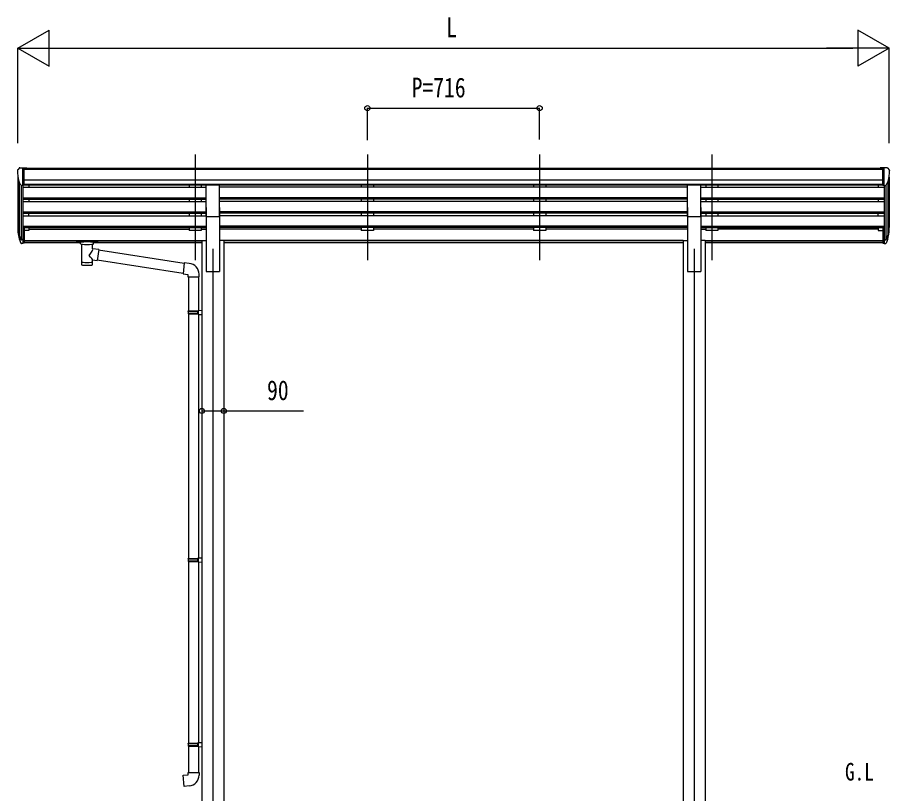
# Model space of a CAD drawing. Units: millimetres, scale not verified. Extents: x -10512 to 10512, y -7425 to 7425.
# Drawn here: x -3781 to -157, y -4839 to -1613 of the extents above; entities that cross this region are included whole.
import ezdxf
from ezdxf.enums import TextEntityAlignment as Align

# ---------------------------------------------------------------- set-up
doc = ezdxf.new("R2010")
doc.units = ezdxf.units.MM
doc.header["$LTSCALE"] = 30
for name, color, linetype in [('0-2_USER1', 3, 'Continuous'), ('0-3_YKK_12', 2, 'Continuous'), ('0-4_YKK_13', 4, 'Continuous'), ('0-5_YKK_A1', 4, 'Continuous'), ('0-6_YKK_D', 6, 'Continuous')]:
    doc.layers.add(name, color=color, linetype=linetype)
doc.styles.add('ＭＳ ゴシック', font='')
doc.styles.get('ＭＳ ゴシック').set_extended_font_data('MS Gothic')

msp = doc.modelspace()

# ---------------------------------------------------------------- linework, layer by layer
at = {"layer": '0-3_YKK_12'}
for p, q in [((-3043.45, -2182.96), (-3043.45, -2622.21)), ((-3043.45, -2182.96), (-3043.45, -2622.21)), ((-2327.45, -2182.96), (-2327.45, -2622.21)), ((-2327.45, -2182.96), (-2327.45, -2622.21)), ((-1611.45, -2182.96), (-1611.45, -2622.21)), ((-1611.45, -2182.96), (-1611.45, -2622.21)), ((-895.45, -2182.96), (-895.45, -2622.21)), ((-895.45, -2182.96), (-895.45, -2622.21)), ((-2969.45, -2575.53), (-2969.45, -5519.1)), ((-969.45, -2575.53), (-969.45, -5519.1))]:
    msp.add_line(p, q, dxfattribs=at)
at = {"layer": '0-4_YKK_13'}
for p, q in [((-3774.54, -2239.27), (-3778.61, -2245.08)), ((-3771.45, -2238.71), (-3773.78, -2238.85)), ((-3771.45, -2238.71), (-3752.95, -2238.71)), ((-3759.45, -2311.69), (-3759.45, -2238.71)), ((-3752.95, -2238.71), (-3742.95, -2238.79)), ((-3752.95, -2310.69), (-3752.95, -2238.71)), ((-3742.95, -2240.31), (-3742.95, -2238.79)), ((-185.95, -2238.71), (-195.95, -2238.79)), ((-195.95, -2240.31), (-195.95, -2238.79)), ((-185.95, -2310.69), (-185.95, -2238.71)), ((-167.45, -2238.71), (-185.95, -2238.71)), ((-179.45, -2311.69), (-179.45, -2238.71)), ((-167.45, -2238.71), (-165.12, -2238.85)), ((-164.36, -2239.27), (-160.29, -2245.08)), ((-3781.45, -2248.08), (-3781.45, -2248.71)), ((-157.45, -2248.08), (-157.45, -2248.71)), ((-3767.07, -2309.88), (-3776.35, -2293.81)), ((-3759.45, -2311.69), (-3764.66, -2311.37)), ((-3752.95, -2310.69), (-3759.45, -2310.69)), ((-2996.95, -2441.13), (-2996.95, -2309.34)), ((-2996.95, -2309.34), (-2941.95, -2309.34)), ((-2941.95, -2441.13), (-2941.95, -2309.34)), ((-996.95, -2441.13), (-996.95, -2309.34)), ((-996.95, -2309.34), (-941.95, -2309.34)), ((-941.95, -2441.13), (-941.95, -2309.34)), ((-185.95, -2310.69), (-179.45, -2310.69)), ((-179.45, -2311.69), (-174.24, -2311.37)), ((-171.83, -2309.88), (-162.55, -2293.81)), ((-2996.95, -2441.13), (-2941.95, -2441.13)), ((-996.95, -2441.13), (-941.95, -2441.13)), ((-3759.45, -2490.72), (-3759.45, -2552.61)), ((-3752.95, -2490.72), (-3759.45, -2490.72)), ((-3752.95, -2490.72), (-3752.95, -2551.79)), ((-185.95, -2490.72), (-185.95, -2551.79)), ((-185.95, -2490.72), (-179.45, -2490.72)), ((-179.45, -2490.72), (-179.45, -2552.61)), ((-3777.06, -2516.76), (-3766.89, -2535.93)), ((-3765.88, -2534.68), (-3775.64, -2516.27)), ((-3774.47, -2533.62), (-3766.89, -2551.11)), ((-3759.45, -2535.43), (-3764.58, -2535.43)), ((-3752.95, -2529.03), (-3759.45, -2529.03)), ((-3752.95, -2534.43), (-3759.45, -2534.43)), ((-185.95, -2529.03), (-179.45, -2529.03)), ((-185.95, -2534.43), (-179.45, -2534.43)), ((-179.45, -2535.43), (-174.32, -2535.43)), ((-173.02, -2534.68), (-163.26, -2516.27)), ((-161.84, -2516.76), (-172.01, -2535.93)), ((-164.43, -2533.62), (-172.01, -2551.11)), ((-3759.45, -2537.43), (-3764.3, -2537.43)), ((-3759.45, -2552.61), (-3764.3, -2552.61)), ((-3752.95, -2551.79), (-3759.45, -2551.79)), ((-3535.45, -2542.7), (-3535.45, -2548.46)), ((-3535.45, -2542.89), (-3535.45, -2544.43)), ((-3533.45, -2542.04), (-3450.45, -2542.04)), ((-3533.45, -2544.22), (-3450.45, -2544.22)), ((-3533.45, -2549.12), (-3518.95, -2549.12)), ((-3518.95, -2554.77), (-3518.95, -2548.22)), ((-3514.85, -2555.69), (-3514.87, -2641.13)), ((-3469.05, -2574.43), (-3469.05, -2555.69)), ((-3464.95, -2554.77), (-3464.95, -2548.22)), ((-3464.95, -2549.12), (-3450.45, -2549.12)), ((-3448.45, -2542.7), (-3448.45, -2548.46)), ((-185.95, -2551.79), (-179.45, -2551.79)), ((-179.45, -2537.43), (-174.61, -2537.43)), ((-179.45, -2552.61), (-174.61, -2552.61)), ((-3443.83, -2578.34), (-3469.05, -2574.43)), ((-3443.83, -2578.34), (-3450.85, -2623.6)), ((-3088.85, -2635.47), (-3444.15, -2580.35)), ((-3469.03, -2641.13), (-3469.05, -2620.46)), ((-3469.05, -2620.77), (-3450.85, -2623.6)), ((-3092.51, -2677.41), (-3450.58, -2621.86)), ((-3067.84, -2635.35), (-3088.68, -2633.53)), ((-3026.76, -2691.1), (-3026.76, -2680.18)), ((-3072.76, -2691.1), (-3026.76, -2691.1)), ((-3070.65, -2691.1), (-3070.65, -2833.17)), ((-3028.65, -2691.1), (-3028.65, -2830.61)), ((-3072.65, -2835.17), (-3071.65, -2833.17)), ((-3072.65, -2835.17), (-3028.65, -2835.17)), ((-3072.65, -2835.17), (-3072.65, -2843.17)), ((-3072.65, -2843.17), (-3028.65, -2843.17)), ((-3072.65, -2843.17), (-3071.65, -2845.17)), ((-3071.65, -2833.17), (-3028.65, -2833.17)), ((-3071.65, -2845.17), (-3028.65, -2845.17)), ((-3070.65, -2845.17), (-3070.65, -3861.86)), ((-3033.13, -2835.17), (-3033.56, -2833.17)), ((-3030.65, -2830.67), (-3014.65, -2830.2)), ((-3030.65, -2832.67), (-3030.65, -2830.67)), ((-3030.65, -2832.67), (-3028.65, -2832.67)), ((-3030.65, -2847.67), (-3030.65, -2845.67)), ((-3030.65, -2847.67), (-3014.65, -2848.14)), ((-3028.65, -2847.73), (-3028.65, -3859.3)), ((-3014.65, -2830.2), (-3014.65, -2848.14)), ((-3072.65, -3863.86), (-3071.65, -3861.86)), ((-3072.65, -3863.86), (-3028.65, -3863.86)), ((-3072.65, -3863.86), (-3072.65, -3871.86)), ((-3072.65, -3871.86), (-3028.65, -3871.86)), ((-3072.65, -3871.86), (-3071.65, -3873.86)), ((-3071.65, -3861.86), (-3028.65, -3861.86)), ((-3071.65, -3873.86), (-3028.65, -3873.86)), ((-3070.65, -3873.86), (-3070.65, -4629.54)), ((-3033.13, -3863.86), (-3033.56, -3861.86)), ((-3030.65, -3859.36), (-3014.65, -3858.89)), ((-3030.65, -3861.36), (-3030.65, -3859.36)), ((-3030.65, -3861.36), (-3028.65, -3861.36)), ((-3030.65, -3876.36), (-3030.65, -3874.36)), ((-3030.65, -3876.36), (-3014.65, -3876.83)), ((-3028.65, -3876.41), (-3028.65, -4626.98)), ((-3014.65, -3858.89), (-3014.65, -3876.83)), ((-3072.65, -4631.54), (-3071.65, -4629.54)), ((-3072.65, -4631.54), (-3028.65, -4631.54)), ((-3072.65, -4631.54), (-3072.65, -4639.54)), ((-3071.65, -4629.54), (-3028.65, -4629.54)), ((-3033.13, -4631.54), (-3033.56, -4629.54)), ((-3030.65, -4627.04), (-3014.65, -4626.57)), ((-3030.65, -4629.04), (-3030.65, -4627.04)), ((-3030.65, -4629.04), (-3028.65, -4629.04)), ((-3014.65, -4626.57), (-3014.65, -4644.51)), ((-3072.65, -4639.54), (-3028.65, -4639.54)), ((-3072.65, -4639.54), (-3071.65, -4641.54)), ((-3071.65, -4641.54), (-3028.65, -4641.54)), ((-3070.65, -4641.54), (-3070.65, -4751.54)), ((-3030.65, -4644.04), (-3030.65, -4642.04)), ((-3030.65, -4644.04), (-3014.65, -4644.51)), ((-3028.65, -4644.1), (-3028.65, -4751.54)), ((-3072.65, -4751.54), (-3026.65, -4751.54)), ((-3072.65, -4761.54), (-3072.65, -4751.54)), ((-3026.65, -4751.54), (-3026.65, -4762.46))]:
    msp.add_line(p, q, dxfattribs=at)
for points in [[(-3535.45, -2542.7), (-3535.41, -2542.51), (-3535.33, -2542.37), (-3535.23, -2542.28), (-3535.13, -2542.21), (-3535.01, -2542.17), (-3534.72, -2542.11), (-3534.23, -2542.06), (-3533.69, -2542.04), (-3533.45, -2542.04)], [(-3535.45, -2548.46), (-3535.41, -2548.65), (-3535.33, -2548.79), (-3535.23, -2548.88), (-3535.13, -2548.95), (-3535.01, -2548.99), (-3534.72, -2549.05), (-3534.23, -2549.1), (-3533.69, -2549.12), (-3533.45, -2549.12)], [(-3450.45, -2542.04), (-3450.1, -2542.04), (-3449.57, -2542.07), (-3449.12, -2542.12), (-3448.82, -2542.2), (-3448.65, -2542.29), (-3448.53, -2542.43), (-3448.46, -2542.61), (-3448.45, -2542.7)], [(-3450.45, -2549.12), (-3450.1, -2549.12), (-3449.57, -2549.09), (-3449.12, -2549.04), (-3448.82, -2548.97), (-3448.65, -2548.87), (-3448.53, -2548.73), (-3448.46, -2548.55), (-3448.45, -2548.46)], [(-3088.68, -2633.53), (-3092.68, -2679.35), (-3072.76, -2681.1), (-3072.76, -2691.1)], [(-3033.13, -2835.17), (-3033.13, -2843.17), (-3033.56, -2845.17)], [(-3030.65, -2845.67), (-3028.65, -2845.67), (-3028.65, -2832.67)], [(-3033.13, -3863.86), (-3033.13, -3871.86), (-3033.56, -3873.86)], [(-3030.65, -3874.36), (-3028.65, -3874.36), (-3028.65, -3861.36)], [(-3033.13, -4631.54), (-3033.13, -4639.54), (-3033.56, -4641.54)], [(-3030.65, -4642.04), (-3028.65, -4642.04), (-3028.65, -4629.04)], [(-3067.73, -4807.29), (-3088.57, -4809.11), (-3092.57, -4763.29), (-3072.65, -4761.54)]]:
    msp.add_lwpolyline(points, dxfattribs=at)
for centre, radius, start, end in [((-3778.45, -2248.08), 3, 93, 180), ((-3773.72, -2239.85), 1, 93.5, 145), ((-165.18, -2239.85), 1, 35, 86.5), ((-160.45, -2248.08), 3, 0, 87), ((-3579.45, -2248.71), 202, 180, 192.90261), ((-359.45, -2248.71), 202, 347.09739, 0), ((-3764.48, -2308.38), 3, 210, 266.5), ((-174.42, -2308.38), 3, 273.5, 330), ((-3690.79, -2494.59), 89.07, 174.49576, 194.41188), ((-3691.5, -2490.32), 88.05, 177.22392, 197.21071), ((-247.4, -2490.32), 88.05, 342.78929, 2.77608), ((-248.11, -2494.59), 89.07, 345.58812, 5.50424), ((-3646.23, -2497.54), 133.22, 183.27987, 195.71302), ((-3764.3, -2534.43), 3, 210, 270), ((-3764.58, -2533.93), 1.5, 210, 270), ((-174.61, -2534.43), 3, 270, 330), ((-174.32, -2533.93), 1.5, 270, 330), ((-292.67, -2497.54), 133.22, 344.28698, 356.72013), ((-3764.3, -2549.61), 3, 210, 270), ((-174.61, -2549.61), 3, 270, 330), ((-3071.76, -2680.18), 45, 0, 85), ((-3071.65, -4762.46), 45, 275, 0)]:
    msp.add_arc(centre, radius, start, end, dxfattribs=at)
for centre, major_axis, ratio, start_param, end_param in [((-3533.45, -2544.43), (2, 0), 0.109601, 1.5707963, 3.1415927), ((-3491.95, -2554.68), (27.06, 0), 0.069685, 3.1415927, 6.2831853), ((-3491.95, -2548.22), (27, 0), 0.070066, 6.2831853, 9.424778), ((-3480.95, -2552.2), (16, 0), 0.361356, 6.2636979, 6.2831853), ((-3450.45, -2544.43), (2, 0), 0.109601, 0, 1.5707963), ((-3491.95, -2600.97), (-22.81, -26.62), 0.234429, 1.6855472, 3.1268519), ((-3489.4, -2598.33), (20.32, -22.25), 0.045535, 0.0389954, 1.3075346), ((-3491.95, -2641.13), (22.92, 0), 0.101955, 3.1415499, 6.2833984), ((-3491.95, -2628.69), (22.91, 0), 0.122865, 3.1415927, 6.2831853)]:
    msp.add_ellipse(centre, major_axis=major_axis, ratio=ratio, start_param=start_param, end_param=end_param, dxfattribs=at)
at = {"layer": '0-5_YKK_A1'}
for p, q in [((-185.95, -2240.31), (-3752.95, -2240.31)), ((-185.95, -2245.53), (-3752.95, -2245.53)), ((-3779.45, -2277.06), (-3779.45, -2486.05)), ((-159.45, -2277.06), (-159.45, -2486.06)), ((-3774.48, -2297.05), (-3774.48, -2518.46)), ((-3765.45, -2311.22), (-3765.46, -2535.15)), ((-3759.45, -2311.69), (-3759.45, -2497.82)), ((-3759.45, -2318.77), (-2996.95, -2318.77)), ((-185.95, -2289.06), (-3752.95, -2289.06)), ((-185.95, -2306.91), (-3752.95, -2306.91)), ((-2996.95, -2310.16), (-3752.95, -2310.16)), ((-3734.45, -2310.16), (-3734.45, -2318.77)), ((-3068.45, -2310.16), (-3068.45, -2318.77)), ((-3018.45, -2310.16), (-3018.45, -2318.77)), ((-996.95, -2310.16), (-2941.95, -2310.16)), ((-996.95, -2318.77), (-2941.95, -2318.77)), ((-2352.45, -2310.16), (-2352.45, -2318.77)), ((-2302.45, -2310.16), (-2302.45, -2318.77)), ((-1636.45, -2310.16), (-1636.45, -2318.77)), ((-1586.45, -2310.16), (-1586.45, -2318.77)), ((-185.95, -2310.26), (-941.95, -2310.26)), ((-941.95, -2318.77), (-179.45, -2318.77)), ((-920.45, -2310.16), (-920.45, -2318.77)), ((-870.45, -2310.16), (-870.45, -2318.77)), ((-204.45, -2310.16), (-204.45, -2318.77)), ((-179.45, -2311.69), (-179.45, -2497.82)), ((-173.45, -2311.22), (-173.44, -2535.15)), ((-164.42, -2297.05), (-164.42, -2518.46)), ((-3759.45, -2362.42), (-2996.95, -2362.42)), ((-3759.45, -2363.61), (-2996.95, -2363.61)), ((-3759.45, -2367.95), (-2996.95, -2367.95)), ((-3759.45, -2377.96), (-2996.95, -2377.96)), ((-3734.45, -2367.95), (-3734.45, -2377.96)), ((-3068.45, -2367.95), (-3068.45, -2377.96)), ((-3018.45, -2367.95), (-3018.45, -2377.96)), ((-996.95, -2362.42), (-2941.95, -2362.42)), ((-996.95, -2363.61), (-2941.95, -2363.61)), ((-996.95, -2367.95), (-2941.95, -2367.95)), ((-996.95, -2377.96), (-2941.95, -2377.96)), ((-2352.45, -2367.95), (-2352.45, -2377.96)), ((-2302.45, -2367.95), (-2302.45, -2377.96)), ((-1636.45, -2367.95), (-1636.45, -2377.96)), ((-1586.45, -2367.95), (-1586.45, -2377.96)), ((-941.95, -2362.42), (-179.45, -2362.42)), ((-941.95, -2363.61), (-179.45, -2363.61)), ((-941.95, -2367.95), (-179.45, -2367.95)), ((-941.95, -2377.96), (-179.45, -2377.96)), ((-920.45, -2367.95), (-920.45, -2377.96)), ((-870.45, -2367.95), (-870.45, -2377.96)), ((-204.45, -2367.95), (-204.45, -2377.96)), ((-3759.45, -2421.61), (-2996.95, -2421.61)), ((-3759.45, -2422.8), (-2996.95, -2422.8)), ((-3759.45, -2427.14), (-2996.95, -2427.14)), ((-3734.45, -2437.15), (-3734.45, -2427.14)), ((-3068.45, -2427.14), (-3068.45, -2437.15)), ((-3018.45, -2427.14), (-3018.45, -2437.15)), ((-2996.95, -2402.87), (-2996.95, -2669.1)), ((-2941.95, -2402.87), (-2941.95, -2669.1)), ((-996.95, -2421.61), (-2941.95, -2421.61)), ((-996.95, -2422.8), (-2941.95, -2422.8)), ((-996.95, -2427.14), (-2941.95, -2427.14)), ((-2352.45, -2427.14), (-2352.45, -2437.15)), ((-2302.45, -2427.14), (-2302.45, -2437.15)), ((-1636.45, -2427.14), (-1636.45, -2437.15)), ((-1586.45, -2427.14), (-1586.45, -2437.15)), ((-996.95, -2402.87), (-996.95, -2669.1)), ((-941.95, -2402.87), (-941.95, -2669.1)), ((-941.95, -2421.61), (-179.45, -2421.61)), ((-941.95, -2422.8), (-179.45, -2422.8)), ((-941.95, -2427.14), (-179.45, -2427.14)), ((-920.45, -2427.14), (-920.45, -2437.15)), ((-870.45, -2427.14), (-870.45, -2437.15)), ((-204.45, -2437.15), (-204.45, -2427.14)), ((-3759.45, -2437.15), (-2996.95, -2437.15)), ((-996.95, -2437.15), (-2941.95, -2437.15)), ((-941.95, -2437.15), (-179.45, -2437.15)), ((-3759.45, -2480.8), (-2996.95, -2480.8)), ((-3759.45, -2481.99), (-2996.95, -2481.99)), ((-3759.45, -2486.33), (-2996.95, -2486.33)), ((-3734.45, -2498.46), (-3752.95, -2498.46)), ((-3734.45, -2486.33), (-3734.45, -2498.46)), ((-3734.45, -2493.51), (-3068.45, -2493.51)), ((-3068.45, -2486.33), (-3068.45, -2498.46)), ((-3018.45, -2498.46), (-3068.45, -2498.46)), ((-3018.45, -2486.33), (-3018.45, -2498.46)), ((-3018.45, -2493.51), (-2996.95, -2493.51)), ((-996.95, -2480.8), (-2941.95, -2480.8)), ((-996.95, -2481.99), (-2941.95, -2481.99)), ((-996.95, -2486.33), (-2941.95, -2486.33)), ((-2352.45, -2493.51), (-2941.95, -2493.51)), ((-2352.45, -2486.33), (-2352.45, -2498.46)), ((-2302.45, -2498.46), (-2352.45, -2498.46)), ((-2302.45, -2486.33), (-2302.45, -2498.46)), ((-1636.45, -2493.51), (-2302.45, -2493.51)), ((-1636.45, -2486.33), (-1636.45, -2498.46)), ((-1586.45, -2498.46), (-1636.45, -2498.46)), ((-1586.45, -2486.33), (-1586.45, -2498.46)), ((-996.95, -2493.51), (-1586.45, -2493.51)), ((-941.95, -2480.8), (-179.45, -2480.8)), ((-941.95, -2481.99), (-179.45, -2481.99)), ((-941.95, -2486.33), (-179.45, -2486.33)), ((-941.95, -2493.51), (-920.45, -2493.51)), ((-920.45, -2486.33), (-920.45, -2498.46)), ((-870.45, -2498.46), (-920.45, -2498.46)), ((-870.45, -2486.33), (-870.45, -2498.46)), ((-204.45, -2493.51), (-870.45, -2493.51)), ((-204.45, -2486.33), (-204.45, -2498.46)), ((-204.45, -2498.46), (-185.95, -2498.46)), ((-3752.95, -2540.53), (-3014.65, -2540.53)), ((-3752.95, -2541.92), (-3014.65, -2541.92)), ((-3518.95, -2549.61), (-3752.95, -2549.61)), ((-3014.65, -2549.61), (-3464.95, -2549.61)), ((-3014.65, -2540.1), (-3014.65, -5369.1)), ((-3014.65, -2540.1), (-2996.95, -2540.1)), ((-2924.25, -2540.1), (-2941.95, -2540.1)), ((-2924.25, -2540.1), (-2924.25, -5369.1)), ((-1014.65, -2540.53), (-2924.25, -2540.53)), ((-1014.65, -2541.92), (-2924.25, -2541.92)), ((-1014.65, -2549.61), (-2924.25, -2549.61)), ((-1014.65, -2540.1), (-1014.65, -5369.1)), ((-1014.65, -2540.1), (-996.95, -2540.1)), ((-924.25, -2540.1), (-941.95, -2540.1)), ((-924.25, -2540.1), (-924.25, -5369.1)), ((-924.25, -2540.53), (-185.95, -2540.53)), ((-924.25, -2541.92), (-185.95, -2541.92)), ((-185.95, -2549.61), (-924.25, -2549.61)), ((-2996.95, -2669.1), (-2941.95, -2669.1)), ((-996.95, -2669.1), (-941.95, -2669.1))]:
    msp.add_line(p, q, dxfattribs=at)
at = {"layer": '0-6_YKK_D'}
for p, q in [((-3779.45, -1740.31), (-3649.55, -1665.31)), ((-3649.55, -1815.31), (-3649.55, -1665.31)), ((-159.45, -1740.31), (-289.35, -1665.31)), ((-289.35, -1665.31), (-289.35, -1815.31)), ((-3779.45, -2135.72), (-3779.45, -1739.31)), ((-159.45, -2135.72), (-159.45, -1739.31)), ((-3779.45, -1740.31), (-3649.55, -1815.31)), ((-3779.45, -1740.31), (-3519.64, -1740.31)), ((-3629.45, -1740.31), (-309.45, -1740.31)), ((-159.45, -1740.31), (-419.26, -1740.31)), ((-159.45, -1740.31), (-289.35, -1815.31)), ((-2327.45, -2122.76), (-2327.45, -1989.31)), ((-2327.45, -1990.31), (-1611.45, -1990.31)), ((-1611.45, -2119.88), (-1611.45, -1989.31))]:
    msp.add_line(p, q, dxfattribs=at)
msp.add_lwpolyline([(-3014.65, -3248.65), (-2924.25, -3248.65), (-2592.25, -3248.65)], dxfattribs=at)
for centre in [(-2327.45, -1990.31), (-1611.45, -1990.31), (-3014.65, -3248.65), (-2924.25, -3248.65)]:
    msp.add_circle(centre, 10.62, dxfattribs=at)

# ---------------------------------------------------------------- texts
at = {"layer": '0-2_USER1', "style": 'ＭＳ ゴシック', "width": 0.8}
msp.add_text('G.L', height=73.31, dxfattribs=at).set_placement((-342.5, -4807), align=Align.BOTTOM_LEFT)
at = {"layer": '0-6_YKK_D', "style": 'ＭＳ ゴシック', "width": 0.8}
for s, p in [('L', (-1999.45, -1720.31)), ('P=716', (-2143.45, -1970.31)), ('90', (-2744.25, -3228.65))]:
    msp.add_text(s, height=82.48, dxfattribs=at).set_placement(p, align=Align.BOTTOM_LEFT)

doc.saveas('drawing.dxf')
